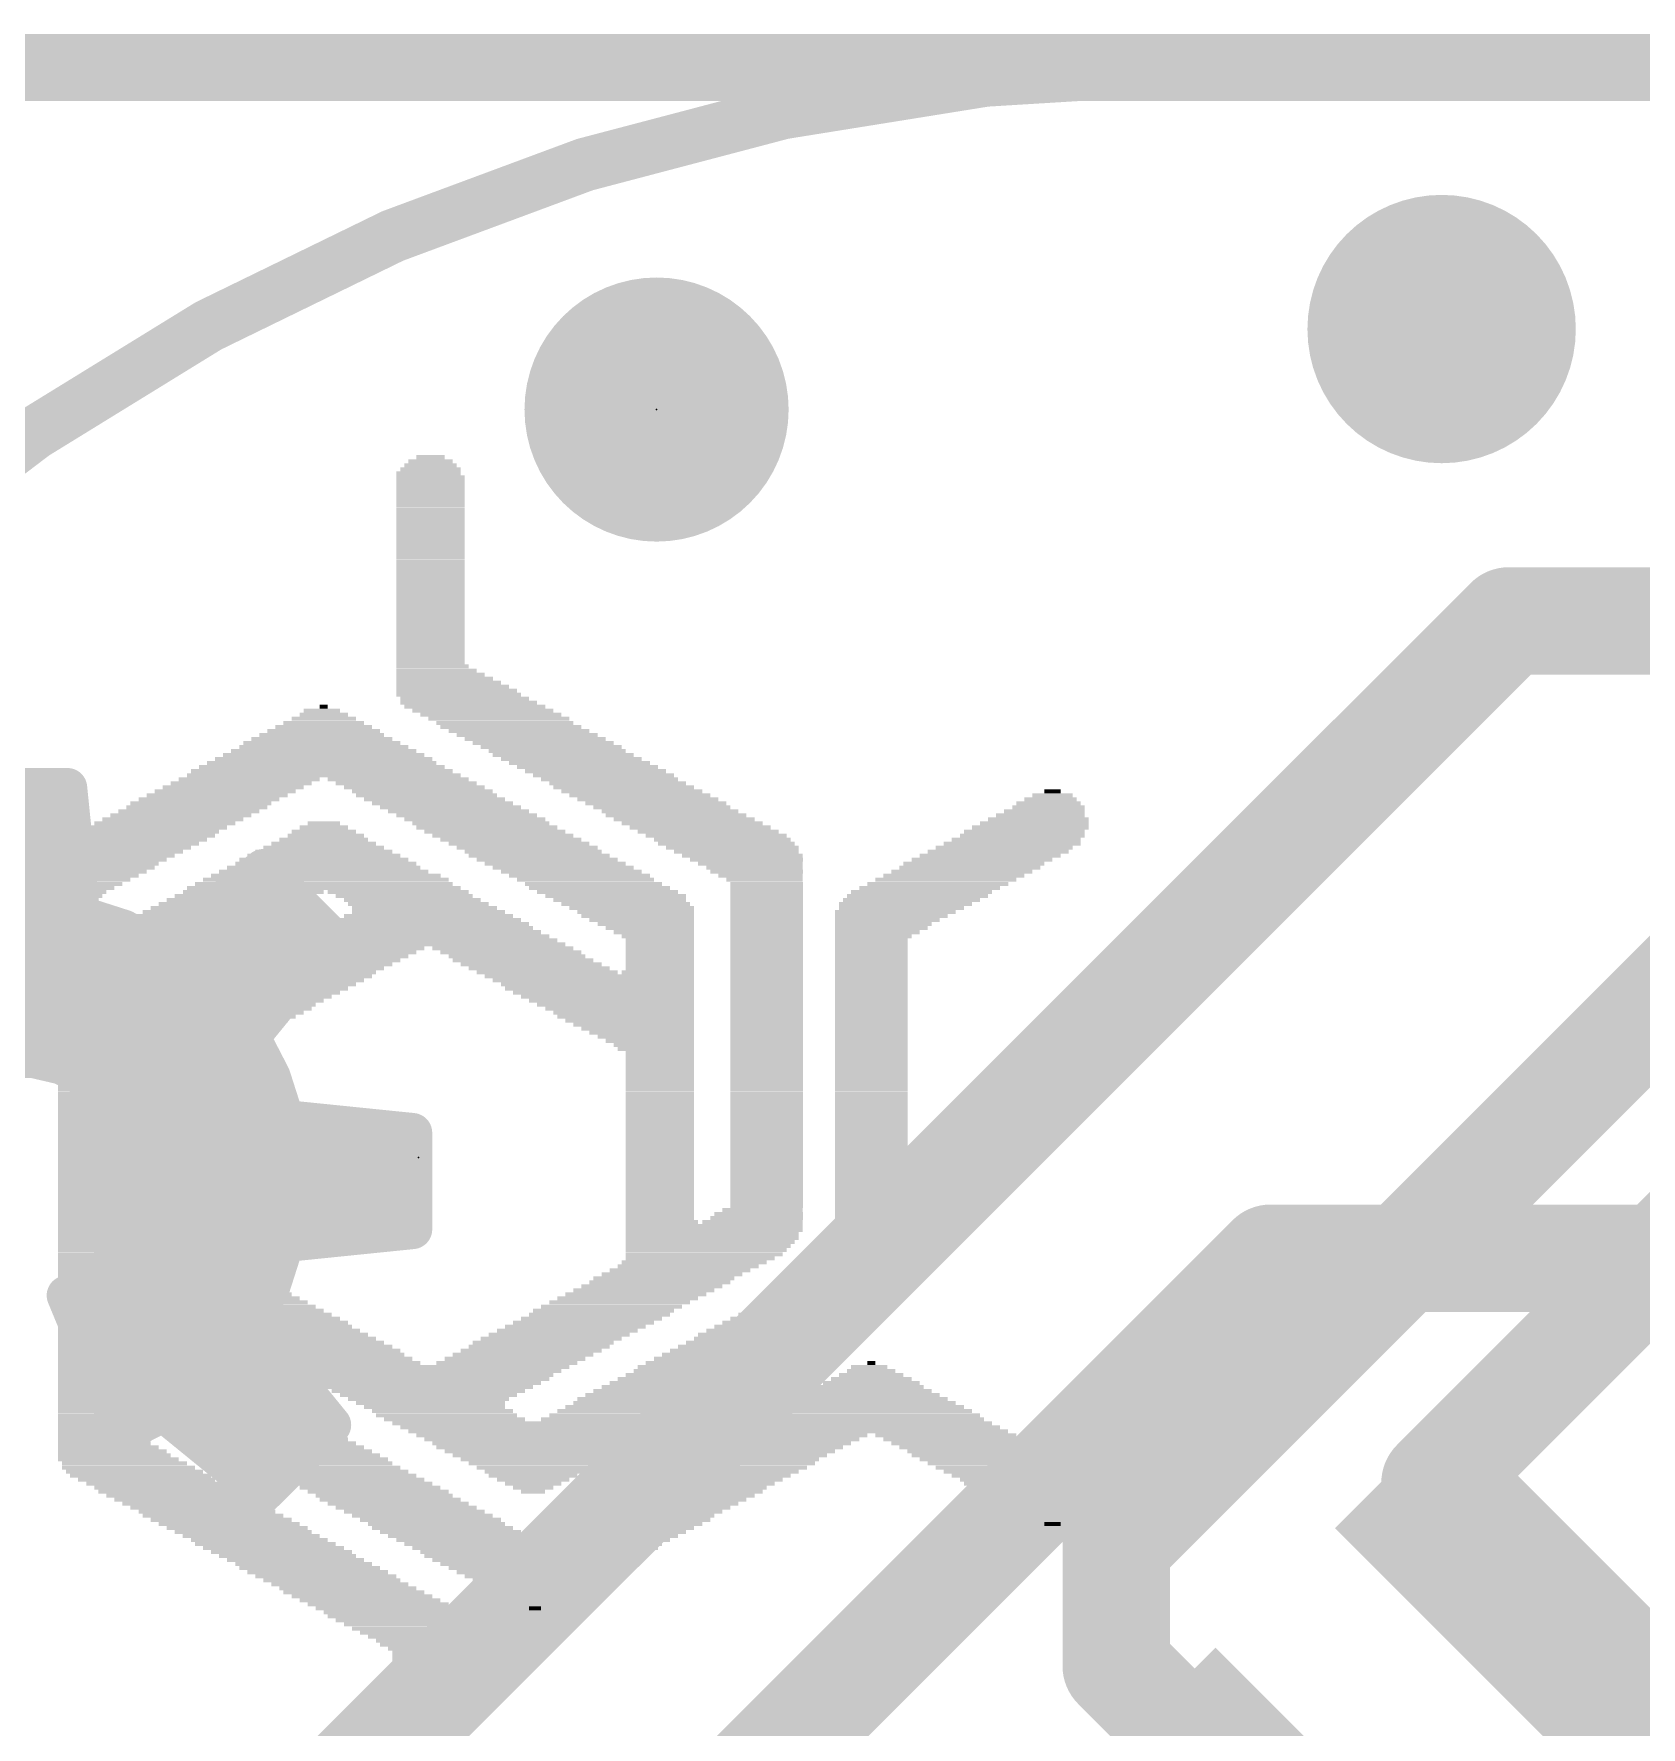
# Model space of a CAD drawing. Extents: x -33 to 81, y -19 to 22.
# Drawn here: x 3.43 to 9.52, y 15.56 to 21.97 of the extents above; entities that cross this region are included whole.
import ezdxf

# ---------------------------------------------------------------- set-up
doc = ezdxf.new("R2010")
doc.units = 0
for name, color, linetype in [('1', 12, 'CONTINUOUS'), ('16', 132, 'CONTINUOUS'), ('18', 110, 'CONTINUOUS'), ('20', 53, 'CONTINUOUS'), ('21', 41, 'CONTINUOUS'), ('22', 40, 'CONTINUOUS'), ('23', 53, 'CONTINUOUS'), ('24', 53, 'CONTINUOUS')]:
    doc.layers.add(name, color=color, linetype=linetype)

# ---------------------------------------------------------------- blocks, each defined once
blk = doc.blocks.new('PIE')
at = {"const_width": 0.5}
blk.add_lwpolyline([(0, -0.25, 1), (0, 0.25, 1), (0, -0.25)], format="xyb", dxfattribs=at)
blk = doc.blocks.new('RECT')
blk.add_solid([(-0.5, -0.5), (0.5, -0.5), (-0.5, 0.5), (0.5, 0.5)])
blk = doc.blocks.new('ROUNDV')
at = {"const_width": 0.5}
blk.add_lwpolyline([(0, -0.25, 1), (0, 0.25, 1), (0, -0.25)], format="xyb", dxfattribs=at)

msp = doc.modelspace()

# ---------------------------------------------------------------- linework, layer by layer
at = {"layer": '1'}
for points, const_width in [([(0, 21.844), (52.324, 21.844)], 0.254), ([(4.0513, 14.7828), (9.017, 19.7485)], 0.4064), ([(9.017, 19.7485), (10.718, 19.7485)], 0.4064), ([(5.2705, 14.4907), (8.1153, 17.3355)], 0.4064), ([(8.1153, 17.3355), (13.385, 17.3355)], 0.4064)]:
    msp.add_lwpolyline(points, dxfattribs=dict(at, const_width=const_width))
at = {"layer": '1', "const_width": 0.2032}
for points in [[(9.017, 19.8501, 1), (9.017, 19.6469)], [(9.0888, 19.6767, 1), (8.9452, 19.8203)], [(8.1153, 17.4371, 1), (8.1153, 17.2339)], [(8.1871, 17.2637, 1), (8.0435, 17.4073)]]:
    msp.add_lwpolyline(points, format="xyb", dxfattribs=at)
at = {"layer": '16'}
for points, const_width in [([(52.324, 21.844), (0, 21.844)], 0.254), ([(10.6499, 19.3675), (7.5311, 16.2487)], 0.4064), ([(8.7376, 16.4846), (10.9474, 18.6944)], 0.4064), ([(8.7376, 16.4846), (9.3017, 15.9205)], 0.4064), ([(8.8265, 16.4465), (8.8265, 16.2921)], 0.4064), ([(8.8265, 16.2921), (9.3017, 15.8169)], 0.4064), ([(7.5311, 16.2487), (7.5311, 15.7915)], 0.4064), ([(9.3017, 15.9205), (9.3017, 15.8169)], 0.4064), ([(7.5311, 15.7915), (8.4036, 14.9189)], 0.4064)]:
    msp.add_lwpolyline(points, dxfattribs=dict(at, const_width=const_width))
at = {"layer": '16', "const_width": 0.2032}
for points in [[(8.8094, 16.5564, 1), (8.6658, 16.4128)], [(8.6658, 16.5564, 1), (8.8094, 16.4128)], [(8.9281, 16.4465, 1), (8.7249, 16.4465)], [(8.8983, 16.3639, 1), (8.7547, 16.2203)], [(7.6327, 16.2487, 1), (7.4295, 16.2487)], [(7.4593, 16.3205, 1), (7.6029, 16.1768)], [(8.7249, 16.2921, 1), (8.9281, 16.2921)], [(9.4033, 15.9205, 1), (9.2001, 15.9205)], [(9.2298, 15.8487, 1), (9.3735, 15.9924)], [(7.6029, 15.8633, 1), (7.4593, 15.7196)], [(9.2298, 15.7451, 1), (9.3735, 15.8888)], [(9.2001, 15.8169, 1), (9.4033, 15.8169)], [(7.4295, 15.7915, 1), (7.6327, 15.7915)]]:
    msp.add_lwpolyline(points, format="xyb", dxfattribs=at)
at = {"layer": '20'}
for points, const_width in [([(7.8105, 21.844, 0.4142), (0, 13.843)], 0.2032), ([(7.8105, 21.8948, 1), (7.8105, 21.7932)], 0.1016), ([(7.8111, 21.7932, 1), (7.8099, 21.8948)], 0.1016)]:
    msp.add_lwpolyline(points, format="xyb", dxfattribs=dict(at, const_width=const_width))
at = {"layer": '20', "const_width": 0.2032}
msp.add_lwpolyline([(44.45, 21.844), (7.8105, 21.844)], dxfattribs=at)
at = {"layer": '21', "const_width": 0.15}
for points in [[(3.561, 19.1164), (3.1954, 19.1164)], [(3.6102, 18.6325), (3.561, 19.1164)], [(3.1886, 19.05), (3.5678, 19.05)], [(3.1734, 18.9), (3.583, 18.9)], [(4.3017, 18.8096), (3.9247, 18.5022)], [(4.5602, 18.5511), (4.3017, 18.8096)], [(3.1581, 18.75), (3.5983, 18.75)], [(4.2286, 18.75), (4.3613, 18.75)], [(3.0447, 18.6), (3.7117, 18.6)], [(3.7729, 18.5804), (3.6102, 18.6325)], [(4.0446, 18.6), (4.5113, 18.6)], [(3.9247, 18.5022), (3.7729, 18.5804)], [(4.2528, 18.1741), (4.5602, 18.5511)], [(2.2786, 18.45), (4.4778, 18.45)], [(2.4009, 18.3), (4.3555, 18.3)], [(2.4912, 18.15), (4.2652, 18.15)], [(4.331, 18.0223), (4.2528, 18.1741)], [(3.317, 18.0922), (3.4292, 18.0934)], [(3.4292, 18.0934), (3.5384, 18.068)], [(3.5384, 18.068), (3.6385, 18.0172)], [(3.6385, 18.0172), (3.7237, 17.9442)], [(4.3831, 17.8596), (4.331, 18.0223)], [(3.6586, 18), (4.3381, 18)], [(3.7237, 17.9442), (3.7891, 17.853)], [(3.7891, 17.853), (3.8309, 17.7489)], [(3.7902, 17.85), (4.4775, 17.85)], [(4.867, 17.8104), (4.3831, 17.8596)], [(3.8309, 17.7489), (3.8467, 17.6378)], [(4.867, 17.4448), (4.867, 17.8104)], [(3.8378, 17.7), (4.867, 17.7)], [(3.8467, 17.6378), (3.8357, 17.5261)], [(3.8357, 17.5261), (3.7985, 17.4203)], [(3.8381, 17.55), (4.867, 17.55)], [(4.3831, 17.3956), (4.867, 17.4448)], [(3.7985, 17.4203), (3.7372, 17.3263)], [(3.7853, 17.4), (4.4264, 17.4)], [(4.331, 17.2329), (4.3831, 17.3956)], [(3.7372, 17.3263), (3.6554, 17.2496)], [(3.6554, 17.2496), (3.5576, 17.1945)], [(3.6558, 17.25), (4.3365, 17.25)], [(3.5576, 17.1945), (3.7729, 16.6748)], [(4.2528, 17.0811), (4.331, 17.2329)], [(3.5967, 17.1), (4.2625, 17.1)], [(4.5602, 16.7041), (4.2528, 17.0811)], [(3.6589, 16.95), (4.3597, 16.95)], [(3.721, 16.8), (4.482, 16.8)], [(3.7729, 16.6748), (3.9247, 16.753)], [(3.9247, 16.753), (4.3017, 16.4456)], [(4.3017, 16.4456), (4.5602, 16.7041)], [(4.051, 16.65), (4.5061, 16.65)], [(4.235, 16.5), (4.3561, 16.5)]]:
    msp.add_lwpolyline(points, dxfattribs=at)
at = {"layer": '21', "const_width": 0.075}
for points in [[(3.5983, 19.1202, 1), (3.5237, 19.1126)], [(3.561, 19.0789, 1), (3.561, 19.1539)], [(3.5678, 19.0125, 1), (3.5678, 19.0875)], [(3.583, 18.8625, 1), (3.583, 18.9375)], [(4.3282, 18.8361, 1), (4.2752, 18.7831)], [(4.3254, 18.7805, 1), (4.278, 18.8387)], [(3.5983, 18.7125, 1), (3.5983, 18.7875)], [(4.2286, 18.7875, 1), (4.2286, 18.7125)], [(4.3613, 18.7125, 1), (4.3613, 18.7875)], [(3.6216, 18.6682, 1), (3.5988, 18.5968)], [(3.5729, 18.6287, 1), (3.6475, 18.6363)], [(3.7117, 18.5625, 1), (3.7117, 18.6375)], [(4.0446, 18.6375, 1), (4.0446, 18.5625)], [(4.5113, 18.5625, 1), (4.5113, 18.6375)], [(3.79, 18.6138, 1), (3.7557, 18.5471)], [(3.7614, 18.5447, 1), (3.7843, 18.6161)], [(4.5893, 18.5274, 1), (4.5311, 18.5748)], [(4.5337, 18.5246, 1), (4.5867, 18.5776)], [(3.901, 18.5313, 1), (3.9484, 18.4731)], [(3.9075, 18.4689, 1), (3.9419, 18.5355)], [(4.4778, 18.4125, 1), (4.4778, 18.4875)], [(4.3555, 18.2625, 1), (4.3555, 18.3375)], [(4.2861, 18.1913, 1), (4.2195, 18.1569)], [(4.2237, 18.1978, 1), (4.2819, 18.1504)], [(4.2652, 18.1125, 1), (4.2652, 18.1875)], [(3.4377, 18.13, 1), (3.4207, 18.0569)], [(3.4296, 18.0559, 1), (3.4288, 18.1309)], [(3.5554, 18.1014, 1), (3.5215, 18.0345)], [(3.5299, 18.0314, 1), (3.547, 18.1045)], [(3.6629, 18.0457, 1), (3.6141, 17.9888)], [(3.6216, 17.9838, 1), (3.6555, 18.0507)], [(4.3667, 18.0337, 1), (4.2953, 18.0108)], [(3.6586, 18.0375, 1), (3.6586, 17.9625)], [(3.7542, 17.966, 1), (3.6932, 17.9223)], [(4.2977, 18.0051, 1), (4.3644, 18.0394)], [(4.3381, 17.9625, 1), (4.3381, 18.0375)], [(3.6993, 17.9157, 1), (3.7481, 17.9726)], [(3.8238, 17.867, 1), (3.7543, 17.839)], [(3.7902, 17.8875, 1), (3.7902, 17.8125)], [(3.7586, 17.8311, 1), (3.8195, 17.8748)], [(4.3869, 17.8969, 1), (4.3793, 17.8223)], [(4.3474, 17.8482, 1), (4.4188, 17.871)], [(4.4775, 17.8125, 1), (4.4775, 17.8875)], [(3.868, 17.7542, 1), (3.7937, 17.7436)], [(4.9045, 17.8104, 1), (4.8295, 17.8104)], [(4.8632, 17.7731, 1), (4.8708, 17.8477)], [(3.7961, 17.7349, 1), (3.8657, 17.7628)], [(3.8378, 17.7375, 1), (3.8378, 17.6625)], [(4.867, 17.6625, 1), (4.867, 17.7375)], [(3.8841, 17.6341, 1), (3.8094, 17.6414)], [(3.8096, 17.6325, 1), (3.8839, 17.6431)], [(3.7984, 17.5298, 1), (3.8731, 17.5224)], [(3.8711, 17.5137, 1), (3.8004, 17.5386)], [(3.8381, 17.5875, 1), (3.8381, 17.5125)], [(4.867, 17.5125, 1), (4.867, 17.5875)], [(4.8708, 17.4075, 1), (4.8632, 17.4821)], [(3.7853, 17.4375, 1), (3.7853, 17.3625)], [(3.7632, 17.4327, 1), (3.8339, 17.4078)], [(3.83, 17.3998, 1), (3.7671, 17.4407)], [(4.3793, 17.4329, 1), (4.3869, 17.3583)], [(4.4188, 17.3842, 1), (4.3474, 17.407)], [(4.4264, 17.3625, 1), (4.4264, 17.4375)], [(4.8295, 17.4448, 1), (4.9045, 17.4448)], [(3.7058, 17.3468, 1), (3.7687, 17.3058)], [(3.7629, 17.2989, 1), (3.7116, 17.3536)], [(3.6297, 17.2769, 1), (3.681, 17.2222)], [(3.6558, 17.2875, 1), (3.6558, 17.2125)], [(3.6738, 17.2169, 1), (3.637, 17.2822)], [(4.3365, 17.2125, 1), (4.3365, 17.2875)], [(3.5922, 17.2089, 1), (3.523, 17.1801)], [(3.5392, 17.2272, 1), (3.576, 17.1618)], [(4.2953, 17.2444, 1), (4.3667, 17.2215)], [(4.3644, 17.2158, 1), (4.2977, 17.2501)], [(3.5967, 17.1375, 1), (3.5967, 17.0625)], [(4.2819, 17.1048, 1), (4.2237, 17.0574)], [(4.2195, 17.0983, 1), (4.2861, 17.0639)], [(4.2625, 17.0625, 1), (4.2625, 17.1375)], [(3.6589, 16.9875, 1), (3.6589, 16.9125)], [(4.3597, 16.9125, 1), (4.3597, 16.9875)], [(3.721, 16.8375, 1), (3.721, 16.7625)], [(4.482, 16.7625, 1), (4.482, 16.8375)], [(3.9484, 16.7821, 1), (3.901, 16.7239)], [(3.9419, 16.7197, 1), (3.9075, 16.7863)], [(3.7557, 16.7081, 1), (3.7901, 16.6415)], [(4.5311, 16.6804, 1), (4.5893, 16.7278)], [(4.5867, 16.6776, 1), (4.5337, 16.7306)], [(3.7383, 16.6604, 1), (3.8075, 16.6892)], [(4.051, 16.6875, 1), (4.051, 16.6125)], [(4.5061, 16.6125, 1), (4.5061, 16.6875)], [(4.235, 16.5375, 1), (4.235, 16.4625)], [(4.3561, 16.4625, 1), (4.3561, 16.5375)], [(4.2752, 16.4721, 1), (4.3282, 16.4191)], [(4.278, 16.4165, 1), (4.3254, 16.4747)]]:
    msp.add_lwpolyline(points, format="xyb", dxfattribs=at)
at = {"layer": '23'}
msp.add_point((5.7912, 20.5486), dxfattribs=at)
at = {"layer": '24'}
for p in [(5.7912, 20.5486), (4.8895, 17.7165)]:
    msp.add_point(p, dxfattribs=at)

# ---------------------------------------------------------------- block references
at = {"layer": '1'}
msp.add_blockref('PIE', (5.7912, 20.5486), dxfattribs=at)
at = {"layer": '16'}
msp.add_blockref('PIE', (5.7912, 20.5486), dxfattribs=at)
at = {"layer": '16', "xscale": 0.63, "yscale": 2.035, "rotation": 45}
for p in [(9.3017, 15.8169), (8.4036, 14.9189)]:
    msp.add_blockref('RECT', p, dxfattribs=at)
at = {"layer": '18', "xscale": 1.016, "yscale": 1.016}
msp.add_blockref('ROUNDV', (8.763, 20.8534), dxfattribs=at)
msp.add_blockref('ROUNDV', (8.763, 20.8534), dxfattribs=at)
at = {"layer": '22', "yscale": 0.0152, "rotation": 180}
for p, xscale in [((4.9352, 20.3225), 0.2286), ((4.9352, 20.3378), 0.1981), ((4.9352, 20.353), 0.1676), ((4.9352, 20.3683), 0.1067), ((4.9352, 20.2921), 0.2591), ((4.9352, 20.2768), 0.2591), ((4.9352, 20.2616), 0.2591), ((4.9276, 20.3073), 0.2438), ((4.9352, 20.2463), 0.2591), ((4.9352, 20.2311), 0.2591), ((4.9352, 20.2159), 0.2591), ((4.9352, 20.2006), 0.2591), ((4.9352, 20.1854), 0.2591), ((4.9352, 20.1701), 0.2591), ((4.9352, 20.1549), 0.2591), ((4.9352, 20.1397), 0.2591), ((4.9352, 20.1244), 0.2591), ((4.9352, 20.1092), 0.2591), ((4.9352, 20.0939), 0.2591), ((4.9352, 20.0787), 0.2591), ((4.9352, 20.0635), 0.2591), ((4.9352, 20.0482), 0.2591), ((4.9352, 20.033), 0.2591), ((4.9352, 20.0177), 0.2591), ((4.9352, 20.0025), 0.2591), ((4.9352, 19.9873), 0.2591), ((4.9352, 19.972), 0.2591), ((4.9352, 19.9568), 0.2591), ((4.9352, 19.9415), 0.2591), ((4.9352, 19.9263), 0.2591), ((4.9352, 19.9111), 0.2591), ((4.9352, 19.8958), 0.2591), ((4.9352, 19.8806), 0.2591), ((4.9352, 19.8653), 0.2591), ((4.9352, 19.8501), 0.2591), ((4.9352, 19.8349), 0.2591), ((4.9352, 19.8196), 0.2591), ((4.9352, 19.8044), 0.2591), ((4.9352, 19.7891), 0.2591), ((4.9352, 19.7739), 0.2591), ((4.9352, 19.7587), 0.2591), ((4.9352, 19.7434), 0.2591), ((4.9352, 19.7282), 0.2591), ((4.9352, 19.7129), 0.2591), ((4.9352, 19.6977), 0.2591), ((4.9352, 19.6825), 0.2591), ((4.9352, 19.6672), 0.2591), ((4.9352, 19.652), 0.2591), ((4.9352, 19.6367), 0.2591), ((4.9352, 19.6215), 0.2591), ((4.9352, 19.6063), 0.2591), ((4.9352, 19.591), 0.2591), ((4.9428, 19.5758), 0.2743), ((4.9581, 19.5605), 0.3048), ((4.9733, 19.5453), 0.3353), ((5.019, 19.4996), 0.4267), ((4.9886, 19.5301), 0.3658), ((5.0038, 19.5148), 0.3962), ((5.0343, 19.4843), 0.4572), ((4.5314, 19.4234), 0.0305), ((5.0419, 19.4691), 0.4724), ((5.0648, 19.4539), 0.4877), ((5.08, 19.4386), 0.5182), ((5.1029, 19.4234), 0.5334), ((4.5314, 19.3624), 0.3048), ((4.5314, 19.3777), 0.2438), ((4.5314, 19.3929), 0.1829), ((4.5237, 19.4081), 0.1372), ((5.1333, 19.4081), 0.5334), ((5.1638, 19.3929), 0.5334), ((5.1943, 19.3777), 0.5334), ((5.2172, 19.3624), 0.5182), ((4.5237, 19.3015), 0.5334), ((4.5237, 19.3167), 0.4724), ((4.5314, 19.3319), 0.4267), ((4.5314, 19.3472), 0.3658), ((5.24, 19.3472), 0.5334), ((5.2705, 19.3319), 0.5334), ((5.301, 19.3167), 0.5334), ((5.3315, 19.3015), 0.5334), ((4.5314, 19.2253), 0.823), ((4.5314, 19.2405), 0.762), ((4.5314, 19.2557), 0.701), ((4.5314, 19.271), 0.6401), ((4.5237, 19.2862), 0.5944), ((5.3619, 19.2862), 0.5334), ((5.3924, 19.271), 0.5334), ((5.4153, 19.2557), 0.5182), ((5.4381, 19.2405), 0.5334), ((5.4686, 19.2253), 0.5334), ((4.5314, 19.1643), 1.0363), ((4.5237, 19.1795), 0.9906), ((4.5237, 19.1948), 0.9296), ((4.5237, 19.21), 0.8687), ((5.4991, 19.21), 0.5334), ((5.5296, 19.1948), 0.5334), ((5.5601, 19.1795), 0.5334), ((5.5905, 19.1643), 0.5334), ((4.158, 19.1033), 0.5334), ((4.1885, 19.1186), 0.5334), ((4.2189, 19.1338), 0.5334), ((4.2494, 19.1491), 0.5334), ((4.8133, 19.1491), 0.5334), ((4.8438, 19.1338), 0.5334), ((4.8743, 19.1186), 0.5334), ((4.9047, 19.1033), 0.5334), ((5.6134, 19.1491), 0.5182), ((5.6439, 19.1338), 0.5182), ((5.6667, 19.1186), 0.5334), ((5.6972, 19.1033), 0.5334), ((7.2898, 19.1033), 0.061), ((4.0513, 19.0424), 0.5334), ((4.0665, 19.0576), 0.5334), ((4.097, 19.0729), 0.5334), ((4.1275, 19.0881), 0.5334), ((4.92, 19.0881), 0.5334), ((4.9505, 19.0729), 0.5334), ((4.9809, 19.0576), 0.5334), ((5.0114, 19.0424), 0.5334), ((5.7277, 19.0881), 0.5334), ((5.7582, 19.0729), 0.5334), ((5.7887, 19.0576), 0.5334), ((5.8115, 19.0424), 0.5182), ((7.2746, 19.0424), 0.2743), ((7.2746, 19.0576), 0.2438), ((7.2822, 19.0729), 0.1981), ((7.2898, 19.0881), 0.1524), ((3.9294, 18.9814), 0.5334), ((3.9599, 18.9967), 0.5334), ((3.9903, 19.0119), 0.5334), ((4.0208, 19.0271), 0.5334), ((4.5314, 18.9814), 0.1219), ((5.0419, 19.0271), 0.5334), ((5.0724, 19.0119), 0.5334), ((5.1029, 18.9967), 0.5334), ((5.1257, 18.9814), 0.5182), ((5.842, 19.0271), 0.5182), ((5.8649, 19.0119), 0.5334), ((5.8953, 18.9967), 0.5334), ((5.9258, 18.9814), 0.5334), ((7.2212, 18.9814), 0.4115), ((7.2365, 18.9967), 0.381), ((7.2441, 19.0119), 0.3353), ((7.2593, 19.0271), 0.3048), ((3.7922, 18.9052), 0.5334), ((3.8227, 18.9205), 0.5334), ((3.8532, 18.9357), 0.5334), ((3.8684, 18.9509), 0.5334), ((3.8989, 18.9662), 0.5334), ((4.5314, 18.9052), 0.3962), ((4.5314, 18.9205), 0.3353), ((4.539, 18.9357), 0.2896), ((4.5314, 18.9509), 0.2438), ((4.5314, 18.9662), 0.1829), ((5.1486, 18.9662), 0.5334), ((5.1791, 18.9509), 0.5334), ((5.2095, 18.9357), 0.5334), ((5.24, 18.9205), 0.5334), ((5.2705, 18.9052), 0.5334), ((5.9563, 18.9662), 0.5334), ((5.9868, 18.9509), 0.5334), ((6.0173, 18.9357), 0.5334), ((6.0401, 18.9205), 0.5182), ((6.0554, 18.9052), 0.5182), ((7.1374, 18.9052), 0.5182), ((7.1526, 18.9205), 0.4877), ((7.1755, 18.9357), 0.4724), ((7.1831, 18.9509), 0.4572), ((7.206, 18.9662), 0.442), ((3.6703, 18.8443), 0.5334), ((3.7008, 18.8595), 0.5334), ((3.7313, 18.8747), 0.5334), ((3.7617, 18.89), 0.5334), ((4.5314, 18.8443), 0.6401), ((4.5314, 18.8595), 0.5791), ((4.5314, 18.8747), 0.5182), ((4.5314, 18.89), 0.4572), ((5.301, 18.89), 0.5334), ((5.3238, 18.8747), 0.5182), ((5.3467, 18.8595), 0.5334), ((5.3772, 18.8443), 0.5334), ((6.0782, 18.89), 0.5029), ((6.0935, 18.8747), 0.4724), ((6.1163, 18.8595), 0.4572), ((6.1316, 18.8443), 0.4267), ((7.0231, 18.8443), 0.5334), ((7.0536, 18.8595), 0.5334), ((7.0841, 18.8747), 0.5334), ((7.1069, 18.89), 0.5182), ((3.5636, 18.7833), 0.5334), ((3.5941, 18.7985), 0.5334), ((3.6246, 18.8138), 0.5334), ((3.6474, 18.829), 0.5182), ((4.539, 18.7833), 0.8687), ((4.5314, 18.7985), 0.7925), ((4.5314, 18.8138), 0.7315), ((4.539, 18.829), 0.6858), ((5.4077, 18.829), 0.5334), ((5.4381, 18.8138), 0.5334), ((5.4686, 18.7985), 0.5334), ((5.4991, 18.7833), 0.5334), ((6.1468, 18.829), 0.3962), ((6.162, 18.8138), 0.3658), ((6.1697, 18.7985), 0.3505), ((6.1849, 18.7833), 0.32), ((6.9164, 18.7833), 0.5334), ((6.9469, 18.7985), 0.5334), ((6.9774, 18.8138), 0.5334), ((6.9926, 18.829), 0.5334), ((3.2588, 18.7528), 1.0211), ((3.2512, 18.7376), 0.9754), ((3.2512, 18.7223), 0.9144), ((3.5331, 18.7681), 0.5334), ((4.2647, 18.7223), 0.5334), ((4.5314, 18.7376), 1.0363), ((4.5314, 18.7528), 0.9754), ((4.539, 18.7681), 0.9296), ((4.8133, 18.7223), 0.5334), ((5.522, 18.7681), 0.5182), ((5.5524, 18.7528), 0.5182), ((5.5753, 18.7376), 0.5334), ((5.6058, 18.7223), 0.5334), ((6.2001, 18.7681), 0.2896), ((6.2078, 18.7528), 0.2743), ((6.2078, 18.7376), 0.2743), ((6.2078, 18.7223), 0.2743), ((6.7945, 18.7223), 0.5334), ((6.825, 18.7376), 0.5334), ((6.8555, 18.7528), 0.5334), ((6.8859, 18.7681), 0.5334), ((3.2588, 18.7071), 0.8687), ((3.2588, 18.6919), 0.8077), ((3.2588, 18.6766), 0.7468), ((3.2588, 18.6614), 0.6858), ((4.1427, 18.6614), 0.5334), ((4.1732, 18.6766), 0.5334), ((4.2037, 18.6919), 0.5334), ((4.2342, 18.7071), 0.5334), ((4.8362, 18.7071), 0.5182), ((4.8666, 18.6919), 0.5182), ((4.8895, 18.6766), 0.5334), ((4.9124, 18.6614), 0.5486), ((5.6363, 18.7071), 0.5334), ((5.6515, 18.6919), 0.5029), ((5.6744, 18.6766), 0.4877), ((5.6972, 18.6614), 0.4724), ((6.2078, 18.7071), 0.2743), ((6.2078, 18.6919), 0.2743), ((6.2078, 18.6766), 0.2743), ((6.2078, 18.6614), 0.2743), ((6.7335, 18.6766), 0.5029), ((6.7183, 18.6614), 0.4724), ((6.7564, 18.6919), 0.5182), ((6.7793, 18.7071), 0.5334), ((3.2588, 18.6461), 0.6248), ((3.2512, 18.6309), 0.5791), ((3.2512, 18.6157), 0.5182), ((3.2512, 18.6004), 0.4572), ((3.2588, 18.5852), 0.4115), ((4.0056, 18.5852), 0.5334), ((4.0361, 18.6004), 0.5334), ((4.0589, 18.6157), 0.5182), ((4.0818, 18.6309), 0.5334), ((4.1123, 18.6461), 0.5334), ((4.92, 18.5852), 0.8077), ((4.9276, 18.6004), 0.762), ((4.9276, 18.6157), 0.701), ((4.9276, 18.6309), 0.6401), ((4.9276, 18.6461), 0.5791), ((5.7125, 18.6461), 0.442), ((5.7201, 18.6309), 0.4267), ((5.7353, 18.6157), 0.3962), ((5.7506, 18.6004), 0.3658), ((5.7658, 18.5852), 0.3353), ((6.2078, 18.6461), 0.2743), ((6.2078, 18.6309), 0.2743), ((6.2078, 18.6157), 0.2743), ((6.2078, 18.6004), 0.2743), ((6.2078, 18.5852), 0.2743), ((6.6954, 18.6461), 0.4572), ((6.6802, 18.6309), 0.4267), ((6.6497, 18.6004), 0.3658), ((6.6421, 18.5852), 0.3505), ((6.665, 18.6157), 0.3962), ((3.8837, 18.5242), 0.5334), ((3.9141, 18.5395), 0.5334), ((3.9446, 18.5547), 0.5334), ((3.9751, 18.5699), 0.5334), ((4.9276, 18.5242), 1.0363), ((4.92, 18.5395), 0.9906), ((4.92, 18.5547), 0.9296), ((4.92, 18.5699), 0.8687), ((5.781, 18.5699), 0.3048), ((5.7963, 18.5547), 0.2743), ((5.8039, 18.5395), 0.2591), ((5.8039, 18.5242), 0.2591), ((6.2078, 18.5699), 0.2743), ((6.2078, 18.5547), 0.2743), ((6.2078, 18.5395), 0.2743), ((6.2078, 18.5242), 0.2743), ((6.6116, 18.5547), 0.2896), ((6.604, 18.5395), 0.2743), ((6.604, 18.5242), 0.2743), ((6.6269, 18.5699), 0.32), ((3.777, 18.4633), 0.5334), ((3.8075, 18.4785), 0.5334), ((3.8303, 18.4937), 0.5182), ((3.8608, 18.509), 0.5182), ((4.5542, 18.4633), 0.5334), ((4.5847, 18.4785), 0.5334), ((4.6152, 18.4937), 0.5334), ((4.6457, 18.509), 0.5334), ((5.2095, 18.509), 0.5334), ((5.24, 18.4937), 0.5334), ((5.2629, 18.4785), 0.5182), ((5.2857, 18.4633), 0.5334), ((5.8039, 18.509), 0.2591), ((5.8039, 18.4937), 0.2591), ((5.8039, 18.4785), 0.2591), ((5.8039, 18.4633), 0.2591), ((6.2078, 18.509), 0.2743), ((6.2078, 18.4937), 0.2743), ((6.2078, 18.4785), 0.2743), ((6.2078, 18.4633), 0.2743), ((6.604, 18.509), 0.2743), ((6.604, 18.4937), 0.2743), ((6.604, 18.4785), 0.2743), ((6.604, 18.4633), 0.2743), ((3.6551, 18.4023), 0.5334), ((3.6855, 18.4175), 0.5334), ((3.716, 18.4328), 0.5334), ((3.7465, 18.448), 0.5334), ((4.4475, 18.4023), 0.5334), ((4.4704, 18.4175), 0.5182), ((4.4933, 18.4328), 0.5334), ((4.5237, 18.448), 0.5334), ((5.3162, 18.448), 0.5334), ((5.3467, 18.4328), 0.5334), ((5.3772, 18.4175), 0.5334), ((5.5372, 18.4023), 0.7925), ((5.7963, 18.4175), 0.2743), ((5.8039, 18.448), 0.2591), ((5.8039, 18.4328), 0.2591), ((6.2078, 18.448), 0.2743), ((6.2078, 18.4328), 0.2743), ((6.2078, 18.4175), 0.2743), ((6.2078, 18.4023), 0.2743), ((6.604, 18.448), 0.2743), ((6.604, 18.4328), 0.2743), ((6.604, 18.4175), 0.2743), ((6.604, 18.4023), 0.2743), ((3.5484, 18.3413), 0.5334), ((3.5789, 18.3566), 0.5334), ((3.6093, 18.3718), 0.5334), ((3.6322, 18.3871), 0.5182), ((4.3256, 18.3413), 0.5334), ((4.3561, 18.3566), 0.5334), ((4.3866, 18.3718), 0.5334), ((4.4171, 18.3871), 0.5334), ((5.5524, 18.3871), 0.762), ((5.5677, 18.3718), 0.7315), ((5.5753, 18.3566), 0.7163), ((5.5905, 18.3413), 0.6858), ((6.2078, 18.3871), 0.2743), ((6.2078, 18.3718), 0.2743), ((6.2078, 18.3566), 0.2743), ((6.2078, 18.3413), 0.2743), ((6.604, 18.3871), 0.2743), ((6.604, 18.3718), 0.2743), ((6.604, 18.3566), 0.2743), ((6.604, 18.3413), 0.2743), ((3.4112, 18.2651), 0.5334), ((3.4265, 18.2804), 0.5334), ((3.4569, 18.2956), 0.5334), ((3.4874, 18.3109), 0.5334), ((3.5179, 18.3261), 0.5334), ((4.1885, 18.2651), 0.5334), ((4.2189, 18.2804), 0.5334), ((4.2418, 18.2956), 0.5182), ((4.2723, 18.3109), 0.5182), ((4.2951, 18.3261), 0.5334), ((5.6058, 18.3261), 0.6553), ((5.621, 18.3109), 0.6248), ((5.6363, 18.2956), 0.5944), ((5.6515, 18.2804), 0.5639), ((5.6667, 18.2651), 0.5334), ((6.2078, 18.3261), 0.2743), ((6.2078, 18.3109), 0.2743), ((6.2078, 18.2956), 0.2743), ((6.2078, 18.2804), 0.2743), ((6.2078, 18.2651), 0.2743), ((6.604, 18.3261), 0.2743), ((6.604, 18.3109), 0.2743), ((6.604, 18.2956), 0.2743), ((6.604, 18.2804), 0.2743), ((6.604, 18.2651), 0.2743), ((3.3731, 18.2347), 0.4877), ((3.3426, 18.2042), 0.4267), ((3.3579, 18.2194), 0.4572), ((3.396, 18.2499), 0.5029), ((4.0665, 18.2042), 0.5334), ((4.097, 18.2194), 0.5334), ((4.1275, 18.2347), 0.5334), ((4.158, 18.2499), 0.5334), ((5.6744, 18.2499), 0.5182), ((5.6896, 18.2347), 0.4877), ((5.7048, 18.2194), 0.4572), ((5.7201, 18.2042), 0.4267), ((6.2078, 18.2499), 0.2743), ((6.2078, 18.2347), 0.2743), ((6.2078, 18.2194), 0.2743), ((6.2078, 18.2042), 0.2743), ((6.604, 18.2499), 0.2743), ((6.604, 18.2347), 0.2743), ((6.604, 18.2194), 0.2743), ((6.604, 18.2042), 0.2743), ((3.3198, 18.1889), 0.4115), ((3.3045, 18.1737), 0.381), ((3.2893, 18.1585), 0.3505), ((3.2817, 18.1432), 0.3353), ((3.9599, 18.1432), 0.5334), ((3.9903, 18.1585), 0.5334), ((4.0208, 18.1737), 0.5334), ((4.0437, 18.1889), 0.5182), ((5.7353, 18.1889), 0.3962), ((5.7506, 18.1737), 0.3658), ((5.7658, 18.1585), 0.3353), ((5.781, 18.1432), 0.3048), ((6.2078, 18.1889), 0.2743), ((6.2078, 18.1737), 0.2743), ((6.2078, 18.1585), 0.2743), ((6.2078, 18.1432), 0.2743), ((6.604, 18.1889), 0.2743), ((6.604, 18.1737), 0.2743), ((6.604, 18.1585), 0.2743), ((6.604, 18.1432), 0.2743), ((3.8837, 18.0823), 0.5944), ((3.8913, 18.0975), 0.5791), ((3.9065, 18.1127), 0.5486), ((3.9294, 18.128), 0.5334), ((5.7887, 18.128), 0.2896), ((5.8039, 18.1127), 0.2591), ((5.8039, 18.0975), 0.2591), ((5.8039, 18.0823), 0.2591), ((6.2078, 18.128), 0.2743), ((6.2078, 18.1127), 0.2743), ((6.2078, 18.0975), 0.2743), ((6.2078, 18.0823), 0.2743), ((6.604, 18.128), 0.2743), ((6.604, 18.1127), 0.2743), ((6.604, 18.0975), 0.2743), ((6.604, 18.0823), 0.2743), ((3.8532, 18.0213), 0.6553), ((3.8608, 18.0365), 0.6401), ((3.8684, 18.067), 0.6248), ((3.8684, 18.0518), 0.6248), ((5.8039, 18.067), 0.2591), ((5.8039, 18.0518), 0.2591), ((5.8039, 18.0365), 0.2591), ((5.8039, 18.0213), 0.2591), ((6.2078, 18.067), 0.2743), ((6.2078, 18.0518), 0.2743), ((6.2078, 18.0365), 0.2743), ((6.2078, 18.0213), 0.2743), ((6.604, 18.067), 0.2743), ((6.604, 18.0518), 0.2743), ((6.604, 18.0365), 0.2743), ((6.604, 18.0213), 0.2743), ((3.8532, 18.0061), 0.6553), ((3.8532, 17.9908), 0.6553), ((3.8532, 17.9756), 0.6553), ((3.7008, 17.9603), 0.3505), ((3.6932, 17.9451), 0.3353), ((4.0513, 17.9603), 0.2591), ((4.0513, 17.9451), 0.2591), ((5.8039, 18.0061), 0.2591), ((5.8039, 17.9908), 0.2591), ((5.8039, 17.9756), 0.2591), ((5.8039, 17.9603), 0.2591), ((5.8039, 17.9451), 0.2591), ((6.2078, 18.0061), 0.2743), ((6.2078, 17.9908), 0.2743), ((6.2078, 17.9756), 0.2743), ((6.2078, 17.9603), 0.2743), ((6.2078, 17.9451), 0.2743), ((6.604, 18.0061), 0.2743), ((6.604, 17.9908), 0.2743), ((6.604, 17.9756), 0.2743), ((6.604, 17.9603), 0.2743), ((6.604, 17.9451), 0.2743), ((3.6779, 17.9299), 0.3048), ((3.6627, 17.9146), 0.2743), ((3.6627, 17.8994), 0.2743), ((3.6627, 17.8841), 0.2743), ((4.0513, 17.9299), 0.2591), ((4.0513, 17.9146), 0.2591), ((4.0513, 17.8994), 0.2591), ((4.0513, 17.8841), 0.2591), ((5.8039, 17.9299), 0.2591), ((5.8039, 17.9146), 0.2591), ((5.8039, 17.8994), 0.2591), ((5.8039, 17.8841), 0.2591), ((6.2078, 17.9299), 0.2743), ((6.2078, 17.9146), 0.2743), ((6.2078, 17.8994), 0.2743), ((6.2078, 17.8841), 0.2743), ((6.604, 17.9299), 0.2743), ((6.604, 17.9146), 0.2743), ((6.604, 17.8994), 0.2743), ((6.604, 17.8841), 0.2743), ((3.6627, 17.8689), 0.2743), ((3.6627, 17.8537), 0.2743), ((3.6627, 17.8384), 0.2743), ((3.6627, 17.8232), 0.2743), ((4.0513, 17.8689), 0.2591), ((4.0513, 17.8537), 0.2591), ((4.0513, 17.8384), 0.2591), ((4.0513, 17.8232), 0.2591), ((5.8039, 17.8689), 0.2591), ((5.8039, 17.8537), 0.2591), ((5.8039, 17.8384), 0.2591), ((5.8039, 17.8232), 0.2591), ((6.2078, 17.8689), 0.2743), ((6.2078, 17.8537), 0.2743), ((6.2078, 17.8384), 0.2743), ((6.2078, 17.8232), 0.2743), ((6.604, 17.8689), 0.2743), ((6.604, 17.8537), 0.2743), ((6.604, 17.8384), 0.2743), ((6.604, 17.8232), 0.2743), ((3.6627, 17.8079), 0.2743), ((3.6627, 17.7927), 0.2743), ((3.6627, 17.7775), 0.2743), ((3.6627, 17.7622), 0.2743), ((4.0513, 17.8079), 0.2591), ((4.0513, 17.7927), 0.2591), ((4.0513, 17.7775), 0.2591), ((4.0513, 17.7622), 0.2591), ((5.8039, 17.8079), 0.2591), ((5.8039, 17.7927), 0.2591), ((5.8039, 17.7775), 0.2591), ((5.8039, 17.7622), 0.2591), ((6.2078, 17.8079), 0.2743), ((6.2078, 17.7927), 0.2743), ((6.2078, 17.7775), 0.2743), ((6.2078, 17.7622), 0.2743), ((6.604, 17.8079), 0.2743), ((6.604, 17.7927), 0.2743), ((6.604, 17.7775), 0.2743), ((6.604, 17.7622), 0.2743), ((3.6627, 17.747), 0.2743), ((3.6627, 17.7317), 0.2743), ((3.6627, 17.7165), 0.2743), ((3.6627, 17.7013), 0.2743), ((4.0513, 17.747), 0.2591), ((4.0513, 17.7317), 0.2591), ((4.0513, 17.7165), 0.2591), ((4.0513, 17.7013), 0.2591), ((5.8039, 17.747), 0.2591), ((5.8039, 17.7317), 0.2591), ((5.8039, 17.7165), 0.2591), ((5.8039, 17.7013), 0.2591), ((6.2078, 17.747), 0.2743), ((6.2078, 17.7317), 0.2743), ((6.2078, 17.7165), 0.2743), ((6.2078, 17.7013), 0.2743), ((6.604, 17.747), 0.2743), ((6.604, 17.7317), 0.2743), ((6.604, 17.7165), 0.2743), ((6.604, 17.7013), 0.2743), ((3.6627, 17.686), 0.2743), ((3.6627, 17.6708), 0.2743), ((3.6627, 17.6555), 0.2743), ((3.6627, 17.6403), 0.2743), ((3.6627, 17.6251), 0.2743), ((4.0513, 17.686), 0.2591), ((4.0513, 17.6708), 0.2591), ((4.0513, 17.6555), 0.2591), ((4.0513, 17.6403), 0.2591), ((4.0513, 17.6251), 0.2591), ((5.8039, 17.686), 0.2591), ((5.8039, 17.6708), 0.2591), ((5.8039, 17.6555), 0.2591), ((5.8039, 17.6403), 0.2591), ((5.8039, 17.6251), 0.2591), ((6.2078, 17.686), 0.2743), ((6.2078, 17.6708), 0.2743), ((6.2078, 17.6555), 0.2743), ((6.2078, 17.6403), 0.2743), ((6.2078, 17.6251), 0.2743), ((6.604, 17.686), 0.2743), ((6.604, 17.6708), 0.2743), ((6.604, 17.6555), 0.2743), ((6.604, 17.6403), 0.2743), ((6.604, 17.6251), 0.2743), ((3.6627, 17.6098), 0.2743), ((3.6627, 17.5946), 0.2743), ((3.6627, 17.5793), 0.2743), ((3.6627, 17.5641), 0.2743), ((4.0513, 17.6098), 0.2591), ((4.0513, 17.5946), 0.2591), ((4.0513, 17.5793), 0.2591), ((4.0513, 17.5641), 0.2591), ((5.8039, 17.6098), 0.2591), ((5.8039, 17.5946), 0.2591), ((5.8039, 17.5793), 0.2591), ((5.8039, 17.5641), 0.2591), ((6.2078, 17.6098), 0.2743), ((6.2078, 17.5946), 0.2743), ((6.2078, 17.5793), 0.2743), ((6.2078, 17.5641), 0.2743), ((6.604, 17.6098), 0.2743), ((6.604, 17.5946), 0.2743), ((6.604, 17.5793), 0.2743), ((6.604, 17.5641), 0.2743), ((3.6627, 17.5489), 0.2743), ((3.6627, 17.5336), 0.2743), ((3.6627, 17.5184), 0.2743), ((3.6627, 17.5031), 0.2743), ((4.0513, 17.5489), 0.2591), ((4.0513, 17.5336), 0.2591), ((4.0513, 17.5184), 0.2591), ((4.0513, 17.5031), 0.2591), ((5.8039, 17.5489), 0.2591), ((5.8039, 17.5336), 0.2591), ((5.8039, 17.5184), 0.2591), ((5.8039, 17.5031), 0.2591), ((6.1773, 17.5031), 0.3353), ((6.1925, 17.5184), 0.3048), ((6.2078, 17.5489), 0.2743), ((6.2078, 17.5336), 0.2743), ((6.604, 17.5489), 0.2743), ((6.604, 17.5336), 0.2743), ((6.604, 17.5184), 0.2743), ((6.604, 17.5031), 0.2743), ((3.6627, 17.4879), 0.2743), ((3.6627, 17.4727), 0.2743), ((3.6627, 17.4574), 0.2743), ((3.6627, 17.4422), 0.2743), ((4.0513, 17.4879), 0.2591), ((4.0513, 17.4727), 0.2591), ((4.0513, 17.4574), 0.2591), ((4.0513, 17.4422), 0.2591), ((5.8039, 17.4879), 0.2591), ((5.8115, 17.4727), 0.2743), ((6.0096, 17.4574), 0.6706), ((6.0096, 17.4422), 0.6706), ((6.1544, 17.4727), 0.381), ((6.1697, 17.4879), 0.3505), ((6.604, 17.4879), 0.2743), ((6.604, 17.4727), 0.2743), ((6.604, 17.4574), 0.2743), ((6.604, 17.4422), 0.2743), ((3.6627, 17.4269), 0.2743), ((3.6627, 17.4117), 0.2743), ((3.6627, 17.3965), 0.2743), ((3.6627, 17.3812), 0.2743), ((4.0513, 17.4269), 0.2591), ((4.0513, 17.4117), 0.2591), ((4.0513, 17.3965), 0.2591), ((4.0513, 17.3812), 0.2591), ((6.002, 17.4269), 0.6553), ((6.002, 17.4117), 0.6553), ((5.9944, 17.3965), 0.6401), ((5.9868, 17.3812), 0.6248), ((6.604, 17.4269), 0.2743), ((6.604, 17.4117), 0.2743), ((6.604, 17.3965), 0.2743), ((6.604, 17.3812), 0.2743), ((3.6627, 17.366), 0.2743), ((3.6627, 17.3507), 0.2743), ((3.6627, 17.3355), 0.2743), ((3.6627, 17.3203), 0.2743), ((3.6627, 17.305), 0.2743), ((4.0665, 17.305), 0.2896), ((4.0513, 17.366), 0.2591), ((4.0513, 17.3507), 0.2591), ((4.0513, 17.3355), 0.2591), ((4.0589, 17.3203), 0.2743), ((5.9106, 17.305), 0.5334), ((5.9334, 17.3203), 0.5486), ((5.9715, 17.3507), 0.5944), ((5.9563, 17.3355), 0.5639), ((5.9792, 17.366), 0.6096), ((6.5888, 17.305), 0.3048), ((6.604, 17.366), 0.2743), ((6.604, 17.3507), 0.2743), ((6.604, 17.3355), 0.2743), ((6.604, 17.3203), 0.2743), ((3.6627, 17.2898), 0.2743), ((3.6627, 17.2745), 0.2743), ((3.6627, 17.2593), 0.2743), ((3.6627, 17.2441), 0.2743), ((4.0818, 17.2898), 0.32), ((4.097, 17.2745), 0.3505), ((4.1123, 17.2593), 0.381), ((4.1275, 17.2441), 0.4115), ((5.8039, 17.2441), 0.5334), ((5.8191, 17.2593), 0.5334), ((5.8496, 17.2745), 0.5334), ((5.8801, 17.2898), 0.5334), ((6.5354, 17.2441), 0.4115), ((6.5507, 17.2593), 0.381), ((6.5659, 17.2745), 0.3505), ((6.5735, 17.2898), 0.3353), ((3.6627, 17.2288), 0.2743), ((3.6627, 17.2136), 0.2743), ((3.6627, 17.1983), 0.2743), ((3.6627, 17.1831), 0.2743), ((4.1427, 17.2288), 0.442), ((4.1808, 17.1831), 0.5182), ((4.158, 17.2136), 0.4724), ((4.1656, 17.1983), 0.4877), ((5.682, 17.1831), 0.5334), ((5.7125, 17.1983), 0.5334), ((5.7429, 17.2136), 0.5334), ((5.7734, 17.2288), 0.5334), ((6.4592, 17.1831), 0.5029), ((6.4821, 17.1983), 0.4877), ((6.4973, 17.2136), 0.4572), ((6.5126, 17.2288), 0.4267), ((3.6627, 17.1679), 0.2743), ((3.6627, 17.1526), 0.2743), ((3.6627, 17.1374), 0.2743), ((3.6627, 17.1221), 0.2743), ((4.2113, 17.1526), 0.5791), ((4.2418, 17.1221), 0.6401), ((4.1961, 17.1679), 0.5486), ((4.2266, 17.1374), 0.6096), ((5.5753, 17.1221), 0.5334), ((5.5905, 17.1374), 0.5334), ((5.621, 17.1526), 0.5334), ((5.6515, 17.1679), 0.5334), ((6.3678, 17.1221), 0.5334), ((6.3983, 17.1374), 0.5334), ((6.4211, 17.1526), 0.5182), ((6.4364, 17.1679), 0.5182), ((3.6627, 17.1069), 0.2743), ((3.6627, 17.0917), 0.2743), ((3.6627, 17.0764), 0.2743), ((3.6627, 17.0612), 0.2743), ((3.6627, 17.0459), 0.2743), ((4.257, 17.1069), 0.6706), ((4.2799, 17.0764), 0.7163), ((4.2951, 17.0612), 0.7468), ((4.2723, 17.0917), 0.701), ((4.3104, 17.0459), 0.7772), ((5.4229, 17.0459), 0.5334), ((5.4534, 17.0612), 0.5334), ((5.4839, 17.0764), 0.5334), ((5.5143, 17.0917), 0.5334), ((5.5448, 17.1069), 0.5334), ((6.2154, 17.0459), 0.5334), ((6.2459, 17.0612), 0.5334), ((6.2763, 17.0764), 0.5334), ((6.3068, 17.0917), 0.5334), ((6.3373, 17.1069), 0.5334), ((3.6627, 17.0307), 0.2743), ((3.6627, 17.0155), 0.2743), ((3.6627, 17.0002), 0.2743), ((3.6627, 16.985), 0.2743), ((4.3256, 17.0307), 0.8077), ((4.0513, 17.0155), 0.2591), ((4.0513, 17.0002), 0.2591), ((4.0513, 16.985), 0.2591), ((4.4933, 17.0155), 0.5334), ((4.5237, 17.0002), 0.5334), ((4.5542, 16.985), 0.5334), ((5.3162, 16.985), 0.5334), ((5.3467, 17.0002), 0.5334), ((5.3619, 17.0155), 0.5334), ((5.3924, 17.0307), 0.5334), ((6.1087, 16.985), 0.5334), ((6.1392, 17.0002), 0.5334), ((6.1697, 17.0155), 0.5334), ((6.2001, 17.0307), 0.5334), ((3.6627, 16.9697), 0.2743), ((3.6627, 16.9545), 0.2743), ((3.6627, 16.9393), 0.2743), ((3.6627, 16.924), 0.2743), ((4.0513, 16.9697), 0.2591), ((4.0513, 16.9545), 0.2591), ((4.0513, 16.9393), 0.2591), ((4.0513, 16.924), 0.2591), ((4.5771, 16.9697), 0.5182), ((4.5999, 16.9545), 0.5334), ((4.6304, 16.9393), 0.5334), ((4.9276, 16.924), 1.0668), ((5.2248, 16.9393), 0.5334), ((5.2553, 16.9545), 0.5334), ((5.2857, 16.9697), 0.5334), ((5.9944, 16.924), 0.5486), ((6.0173, 16.9393), 0.5334), ((6.0477, 16.9545), 0.5334), ((6.0782, 16.9697), 0.5334), ((6.5964, 16.924), 0.1372), ((6.604, 16.9393), 0.0305), ((3.6627, 16.9088), 0.2743), ((3.6627, 16.8935), 0.2743), ((3.6627, 16.8783), 0.2743), ((3.6627, 16.8631), 0.2743), ((4.0513, 16.9088), 0.2591), ((4.0589, 16.8935), 0.2743), ((4.0589, 16.8783), 0.2743), ((4.0742, 16.8631), 0.3048), ((4.9276, 16.9088), 1.0058), ((4.9276, 16.8935), 0.9449), ((4.9352, 16.8783), 0.8992), ((4.9352, 16.8631), 0.8382), ((5.8801, 16.8631), 0.5334), ((5.9106, 16.8783), 0.5334), ((5.9411, 16.8935), 0.5334), ((5.9715, 16.9088), 0.5334), ((6.604, 16.8631), 0.3658), ((6.604, 16.8783), 0.3048), ((6.604, 16.8935), 0.2438), ((6.604, 16.9088), 0.1829), ((3.6627, 16.8478), 0.2743), ((3.6627, 16.8326), 0.2743), ((3.6627, 16.8173), 0.2743), ((3.6627, 16.8021), 0.2743), ((4.1046, 16.8326), 0.3658), ((4.0894, 16.8478), 0.3353), ((4.1199, 16.8173), 0.3962), ((4.1351, 16.8021), 0.4267), ((4.9276, 16.8478), 0.7925), ((4.9276, 16.8326), 0.7315), ((4.9276, 16.8173), 0.6706), ((4.9276, 16.8021), 0.6096), ((5.7582, 16.8021), 0.5334), ((5.7887, 16.8173), 0.5334), ((5.8191, 16.8326), 0.5334), ((5.8496, 16.8478), 0.5334), ((6.604, 16.8021), 0.5791), ((6.5964, 16.8173), 0.5334), ((6.5964, 16.8326), 0.4724), ((6.5964, 16.8478), 0.4115), ((3.6627, 16.7869), 0.2743), ((3.6627, 16.7716), 0.2743), ((3.6627, 16.7564), 0.2743), ((3.6627, 16.7411), 0.2743), ((3.6627, 16.7259), 0.2743), ((4.1504, 16.7869), 0.4572), ((4.158, 16.7716), 0.4724), ((4.1808, 16.7564), 0.4877), ((4.2037, 16.7411), 0.5029), ((4.2266, 16.7259), 0.5182), ((4.9352, 16.7869), 0.5639), ((4.9505, 16.7716), 0.5334), ((4.9809, 16.7564), 0.5334), ((4.9962, 16.7411), 0.5334), ((5.0267, 16.7259), 0.5334), ((5.621, 16.7259), 0.5334), ((5.6515, 16.7411), 0.5334), ((5.682, 16.7564), 0.5334), ((5.7125, 16.7716), 0.5334), ((5.7429, 16.7869), 0.5334), ((6.5964, 16.7259), 0.8687), ((6.604, 16.7411), 0.823), ((6.604, 16.7564), 0.762), ((6.604, 16.7716), 0.701), ((6.604, 16.7869), 0.6401), ((3.6627, 16.7107), 0.2743), ((3.6627, 16.6954), 0.2743), ((3.6627, 16.6802), 0.2743), ((3.6703, 16.6649), 0.2896), ((4.2494, 16.7107), 0.5334), ((4.2799, 16.6954), 0.5334), ((4.3104, 16.6802), 0.5334), ((4.3332, 16.6649), 0.5182), ((5.3238, 16.7107), 1.0668), ((5.3238, 16.6954), 1.0058), ((5.3238, 16.6802), 0.9449), ((5.3315, 16.6649), 0.8992), ((6.3221, 16.6649), 0.5334), ((6.604, 16.6802), 1.0363), ((6.604, 16.6954), 0.9754), ((6.5964, 16.7107), 0.9296), ((6.8859, 16.6649), 0.5334), ((3.6855, 16.6497), 0.32), ((3.7008, 16.6345), 0.3505), ((3.716, 16.6192), 0.381), ((3.7313, 16.604), 0.4115), ((4.3561, 16.6497), 0.5334), ((4.3866, 16.6345), 0.5334), ((4.4171, 16.6192), 0.5334), ((4.4475, 16.604), 0.5334), ((5.3315, 16.6497), 0.8382), ((5.3315, 16.6345), 0.7772), ((5.3238, 16.6192), 0.7315), ((5.3238, 16.604), 0.6706), ((6.2001, 16.604), 0.5334), ((6.2306, 16.6192), 0.5334), ((6.2611, 16.6345), 0.5334), ((6.2916, 16.6497), 0.5334), ((6.9164, 16.6497), 0.5334), ((6.9469, 16.6345), 0.5334), ((6.9698, 16.6192), 0.5182), ((7.0002, 16.604), 0.5182), ((3.7389, 16.5887), 0.4267), ((3.7541, 16.5735), 0.4572), ((3.7922, 16.543), 0.5029), ((3.777, 16.5583), 0.4724), ((4.478, 16.5887), 0.5334), ((4.5085, 16.5735), 0.5334), ((4.5314, 16.5583), 0.5182), ((4.5542, 16.543), 0.5334), ((5.3238, 16.5887), 0.6096), ((5.3238, 16.5735), 0.5486), ((5.3315, 16.5583), 0.5029), ((5.3315, 16.543), 0.442), ((6.0935, 16.543), 0.5334), ((6.1239, 16.5583), 0.5334), ((6.1468, 16.5735), 0.5182), ((6.1773, 16.5887), 0.5182), ((7.0231, 16.5887), 0.5334), ((7.0536, 16.5735), 0.5334), ((7.0841, 16.5583), 0.5334), ((7.1069, 16.543), 0.5182), ((3.8151, 16.5278), 0.5182), ((3.8379, 16.5125), 0.5334), ((3.8608, 16.4973), 0.5182), ((3.8913, 16.4821), 0.5182), ((4.5847, 16.5278), 0.5334), ((4.6152, 16.5125), 0.5334), ((4.6457, 16.4973), 0.5334), ((4.6761, 16.4821), 0.5334), ((5.3315, 16.5278), 0.381), ((5.3238, 16.5125), 0.3353), ((5.3238, 16.4973), 0.2743), ((5.3238, 16.4821), 0.2134), ((5.9715, 16.4821), 0.5334), ((6.002, 16.4973), 0.5334), ((6.0325, 16.5125), 0.5334), ((6.063, 16.5278), 0.5334), ((7.1374, 16.5278), 0.5182), ((7.1526, 16.5125), 0.4877), ((7.1755, 16.4973), 0.4724), ((7.1831, 16.4821), 0.4572), ((3.9218, 16.4668), 0.5182), ((3.9446, 16.4516), 0.5334), ((3.9751, 16.4363), 0.5334), ((4.0056, 16.4211), 0.5334), ((4.0361, 16.4059), 0.5334), ((4.7066, 16.4668), 0.5334), ((4.7371, 16.4516), 0.5334), ((4.76, 16.4363), 0.5182), ((4.7828, 16.4211), 0.5334), ((4.8133, 16.4059), 0.5334), ((5.3238, 16.4668), 0.1524), ((5.3238, 16.4516), 0.0914), ((5.8344, 16.4059), 0.5334), ((5.8649, 16.4211), 0.5334), ((5.8953, 16.4363), 0.5334), ((5.9258, 16.4516), 0.5334), ((5.9487, 16.4668), 0.5182), ((7.206, 16.4668), 0.442), ((7.2212, 16.4516), 0.4115), ((7.2365, 16.4363), 0.381), ((7.2441, 16.4211), 0.3353), ((7.2593, 16.4059), 0.3048), ((4.0589, 16.3906), 0.5182), ((4.0894, 16.3754), 0.5182), ((4.1123, 16.3601), 0.5334), ((4.1427, 16.3449), 0.5334), ((4.8438, 16.3906), 0.5334), ((4.8743, 16.3754), 0.5334), ((4.9047, 16.3601), 0.5334), ((4.9352, 16.3449), 0.5334), ((5.7277, 16.3449), 0.5334), ((5.7506, 16.3601), 0.5182), ((5.7734, 16.3754), 0.5334), ((5.8039, 16.3906), 0.5334), ((7.2669, 16.3906), 0.2896), ((7.2746, 16.3754), 0.2438), ((7.2822, 16.3601), 0.1981), ((7.2898, 16.3449), 0.1524), ((4.1732, 16.3297), 0.5334), ((4.2037, 16.3144), 0.5334), ((4.2266, 16.2992), 0.5182), ((4.257, 16.2839), 0.5182), ((4.9581, 16.3297), 0.5182), ((4.9809, 16.3144), 0.5334), ((5.0114, 16.2992), 0.5334), ((5.0419, 16.2839), 0.5334), ((5.6058, 16.2839), 0.5334), ((5.6363, 16.2992), 0.5334), ((5.6667, 16.3144), 0.5334), ((5.6972, 16.3297), 0.5334), ((7.2898, 16.3297), 0.061), ((4.2875, 16.2687), 0.5182), ((4.3104, 16.2535), 0.5334), ((4.3409, 16.2382), 0.5334), ((4.3713, 16.223), 0.5334), ((5.3238, 16.2687), 1.0363), ((5.3238, 16.2535), 0.9754), ((5.3315, 16.2382), 0.9296), ((5.3315, 16.223), 0.8687), ((4.3942, 16.2077), 0.5182), ((4.4247, 16.1925), 0.5182), ((4.4552, 16.1773), 0.5182), ((4.478, 16.162), 0.5334), ((5.3238, 16.2077), 0.823), ((5.3238, 16.1925), 0.762), ((5.3238, 16.1773), 0.701), ((5.3238, 16.162), 0.6401), ((4.5085, 16.1468), 0.5334), ((4.539, 16.1315), 0.5334), ((4.5618, 16.1163), 0.5182), ((4.5923, 16.1011), 0.5182), ((4.6228, 16.0858), 0.5182), ((5.3238, 16.1468), 0.5791), ((5.3238, 16.1315), 0.5182), ((5.3315, 16.1163), 0.4724), ((5.3315, 16.1011), 0.4115), ((5.3238, 16.0858), 0.3658), ((4.6457, 16.0706), 0.5334), ((4.6761, 16.0553), 0.5334), ((4.7066, 16.0401), 0.5334), ((4.7371, 16.0249), 0.5334), ((5.3238, 16.0706), 0.3048), ((5.3238, 16.0553), 0.2438), ((5.3238, 16.0401), 0.1829), ((5.3315, 16.0249), 0.1372), ((4.76, 16.0096), 0.5182), ((4.7828, 15.9944), 0.5029), ((4.7981, 15.9791), 0.5029), ((4.8133, 15.9639), 0.4724), ((5.3315, 16.0096), 0.0457), ((4.8285, 15.9487), 0.442), ((4.8514, 15.9334), 0.4267), ((4.8666, 15.9182), 0.3962), ((4.8819, 15.9029), 0.3658), ((4.8971, 15.8877), 0.3353), ((4.9047, 15.8725), 0.32), ((4.92, 15.8572), 0.2896), ((4.9276, 15.842), 0.2743), ((4.9276, 15.8267), 0.2743), ((4.9276, 15.8115), 0.2743), ((4.9276, 15.7963), 0.2743), ((4.9276, 15.781), 0.2743), ((4.9276, 15.7658), 0.2743), ((4.9276, 15.7505), 0.2743), ((4.9276, 15.7353), 0.2743), ((4.9276, 15.7201), 0.2743), ((4.9276, 15.7048), 0.2743), ((4.9276, 15.6896), 0.2743), ((4.9276, 15.6743), 0.2743), ((4.9276, 15.6591), 0.2743), ((4.9276, 15.6439), 0.2743), ((4.9276, 15.6286), 0.2743), ((4.9276, 15.6134), 0.2743), ((4.9276, 15.5981), 0.2743), ((4.9276, 15.5829), 0.2743), ((4.9276, 15.5677), 0.2743)]:
    msp.add_blockref('RECT', p, dxfattribs=dict(at, xscale=xscale))

doc.saveas('drawing.dxf')
